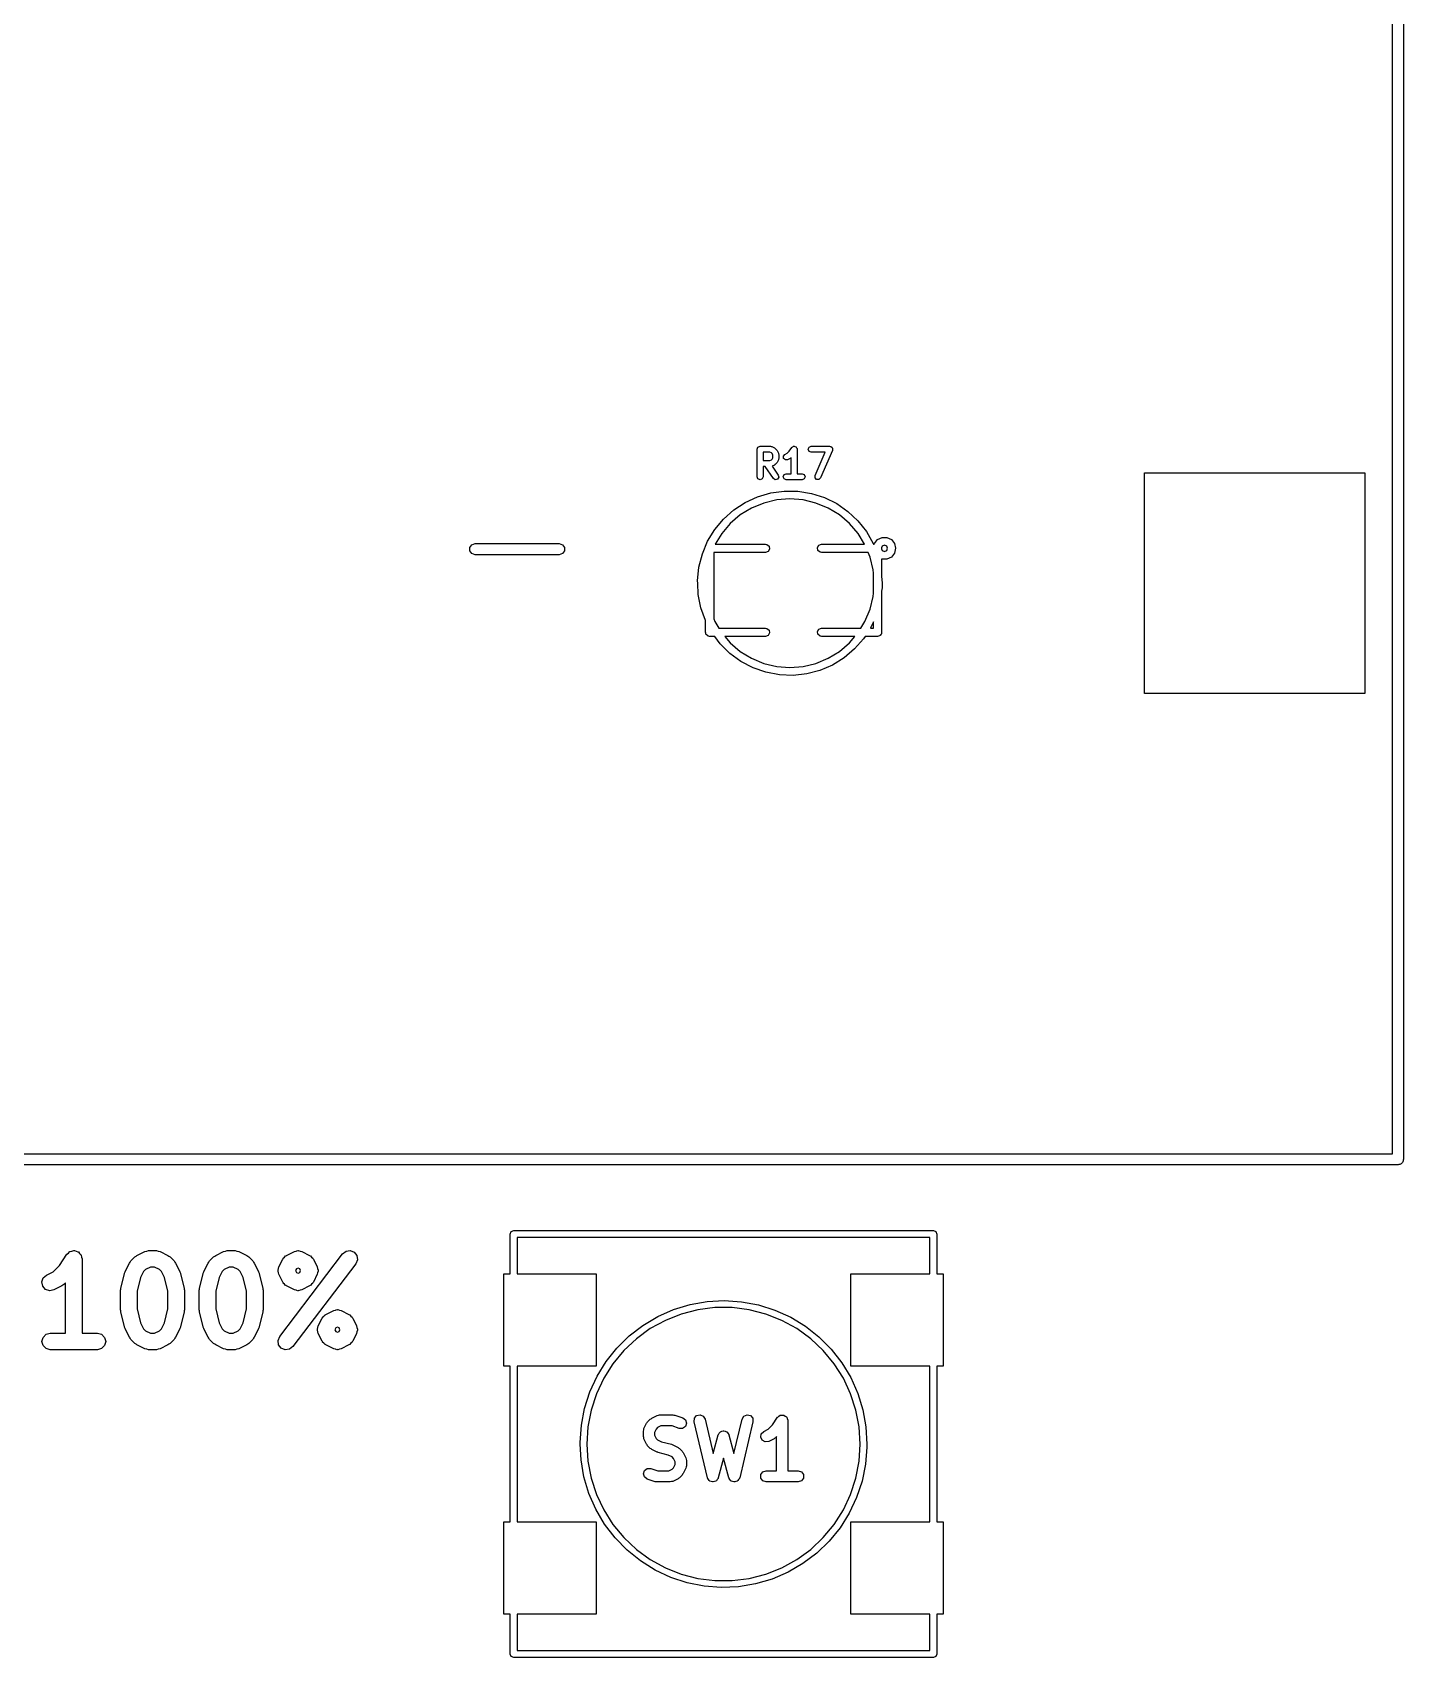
# Model space of a CAD drawing. Extents: x 0.06 to 3.13, y 0.01 to 2.39.
# Drawn here: x 2.151 to 3.131, y 0.068 to 1.229 of the extents above; entities that cross this region are included whole.
import ezdxf

# ---------------------------------------------------------------- set-up
doc = ezdxf.new("R2010")
doc.units = 0
doc.header["$MEASUREMENT"] = 0
doc.layers.add('BLACK', color=7, linetype='CONTINUOUS')

msp = doc.modelspace()

# ---------------------------------------------------------------- linework, layer by layer
at = {"layer": 'BLACK', "linetype": 'CONTINUOUS'}
for p, q in [((3.12309, 0.427402), (3.12309, 2.0026)), ((3.13096, 2.00654), (3.13096, 0.423465)), ((2.66893, 0.930788), (2.66956, 0.932308)), ((2.66893, 0.911088), (2.66893, 0.930788)), ((2.66956, 0.932308), (2.67108, 0.932938)), ((2.67108, 0.932938), (2.67858, 0.932938)), ((2.67858, 0.932938), (2.67905, 0.932747)), ((2.67905, 0.932747), (2.67954, 0.932711)), ((2.67954, 0.932711), (2.68142, 0.931773)), ((2.68142, 0.931773), (2.68165, 0.931506)), ((2.68165, 0.931506), (2.68198, 0.93137)), ((2.68198, 0.93137), (2.68292, 0.930432)), ((2.68292, 0.930432), (2.68305, 0.930105)), ((2.68305, 0.930105), (2.68332, 0.929873)), ((2.68332, 0.929873), (2.68426, 0.927997)), ((2.69044, 0.927865), (2.69192, 0.929344)), ((2.69192, 0.929344), (2.69368, 0.931981)), ((2.69368, 0.931981), (2.69386, 0.932104)), ((2.69386, 0.932104), (2.69395, 0.932308)), ((2.69395, 0.932308), (2.69453, 0.932548)), ((2.69453, 0.932548), (2.69505, 0.932896)), ((2.69505, 0.932896), (2.69526, 0.932853)), ((2.69526, 0.932853), (2.69547, 0.932938)), ((2.69547, 0.932938), (2.69605, 0.932699)), ((2.69605, 0.932699), (2.69666, 0.932577)), ((2.69666, 0.932577), (2.69678, 0.932393)), ((2.69678, 0.932393), (2.69699, 0.932308)), ((2.69699, 0.932308), (2.69723, 0.93173)), ((2.69723, 0.93173), (2.69758, 0.93121)), ((2.69758, 0.93121), (2.69753, 0.930993)), ((2.69753, 0.930993), (2.69762, 0.930788)), ((2.69762, 0.930788), (2.69762, 0.913238)), ((2.70551, 0.930788), (2.70614, 0.932308)), ((2.70614, 0.929268), (2.70551, 0.930788)), ((2.70614, 0.932308), (2.70766, 0.932938)), ((2.70766, 0.928638), (2.70614, 0.929268)), ((2.70766, 0.932938), (2.7208, 0.932938)), ((2.72277, 0.929941), (2.71433, 0.910241)), ((2.7208, 0.932938), (2.7212, 0.93277)), ((2.7212, 0.93277), (2.72164, 0.932764)), ((2.72164, 0.932764), (2.72193, 0.932467)), ((2.72193, 0.932467), (2.72232, 0.932308)), ((2.72232, 0.932308), (2.72249, 0.931902)), ((2.72249, 0.931902), (2.72279, 0.931587)), ((2.72278, 0.930381), (2.72277, 0.929941)), ((2.72295, 0.930788), (2.72278, 0.930381)), ((2.72279, 0.931587), (2.72279, 0.931172)), ((2.72279, 0.931172), (2.72295, 0.930788)), ((2.67323, 0.928638), (2.67323, 0.922619)), ((2.67808, 0.928638), (2.67323, 0.928638)), ((2.67323, 0.922619), (2.67808, 0.922619)), ((2.67465, 0.918319), (2.67323, 0.918319)), ((2.67323, 0.918319), (2.67323, 0.911088)), ((2.68057, 0.909855), (2.67465, 0.918319)), ((2.67919, 0.928083), (2.67808, 0.928638)), ((2.67808, 0.922619), (2.67919, 0.923174)), ((2.67963, 0.927638), (2.67919, 0.928083)), ((2.67919, 0.923174), (2.67963, 0.923619)), ((2.68019, 0.926528), (2.67963, 0.927638)), ((2.67963, 0.923619), (2.68019, 0.924729)), ((2.68142, 0.919484), (2.67969, 0.918618)), ((2.67969, 0.918618), (2.6841, 0.912321)), ((2.68019, 0.924729), (2.68019, 0.926528)), ((2.68165, 0.919751), (2.68142, 0.919484)), ((2.68198, 0.919887), (2.68165, 0.919751)), ((2.68292, 0.920825), (2.68198, 0.919887)), ((2.68305, 0.921152), (2.68292, 0.920825)), ((2.68332, 0.921384), (2.68305, 0.921152)), ((2.68426, 0.92326), (2.68332, 0.921384)), ((2.68426, 0.927997), (2.68429, 0.927498)), ((2.68429, 0.923759), (2.68426, 0.92326)), ((2.68429, 0.927498), (2.68449, 0.927036)), ((2.68449, 0.924221), (2.68429, 0.923759)), ((2.68449, 0.927036), (2.68449, 0.924221)), ((2.6878, 0.925839), (2.68888, 0.927082)), ((2.68792, 0.924198), (2.6878, 0.925839)), ((2.68916, 0.92312), (2.68792, 0.924198)), ((2.68888, 0.927082), (2.69044, 0.927865)), ((2.6908, 0.923236), (2.68916, 0.92312)), ((2.69268, 0.924175), (2.6908, 0.923236)), ((2.69291, 0.924442), (2.69268, 0.924175)), ((2.69324, 0.924577), (2.69291, 0.924442)), ((2.69332, 0.924659), (2.69324, 0.924577)), ((2.69332, 0.913238), (2.69332, 0.924659)), ((2.71754, 0.928638), (2.70766, 0.928638)), ((2.71038, 0.911935), (2.71754, 0.928638)), ((2.66956, 0.909568), (2.66893, 0.911088)), ((2.67108, 0.908938), (2.66956, 0.909568)), ((2.6726, 0.909568), (2.67108, 0.908938)), ((2.67323, 0.911088), (2.6726, 0.909568)), ((2.68196, 0.908971), (2.68057, 0.909855)), ((2.68357, 0.909327), (2.68196, 0.908971)), ((2.68445, 0.910714), (2.68357, 0.909327)), ((2.6841, 0.912321), (2.68445, 0.910714)), ((2.68769, 0.911088), (2.68832, 0.912608)), ((2.68832, 0.909568), (2.68769, 0.911088)), ((2.68832, 0.912608), (2.68984, 0.913238)), ((2.68984, 0.908938), (2.68832, 0.909568)), ((2.68984, 0.913238), (2.69332, 0.913238)), ((2.7011, 0.908938), (2.68984, 0.908938)), ((2.69762, 0.913238), (2.7011, 0.913238)), ((2.7011, 0.913238), (2.70262, 0.912608)), ((2.70262, 0.909568), (2.7011, 0.908938)), ((2.70262, 0.912608), (2.70325, 0.911088)), ((2.70325, 0.911088), (2.70262, 0.909568)), ((2.71036, 0.91029), (2.71038, 0.911935)), ((2.71151, 0.909112), (2.71036, 0.91029)), ((2.71315, 0.909092), (2.71151, 0.909112)), ((2.71433, 0.910241), (2.71315, 0.909092)), ((2.94593, 0.756339), (2.94593, 0.913819)), ((2.94593, 0.913819), (3.10341, 0.913819)), ((3.10341, 0.913819), (3.10341, 0.756339)), ((2.66041, 0.892755), (2.66929, 0.896847)), ((2.66929, 0.896847), (2.67867, 0.899583)), ((2.68296, 0.894562), (2.67377, 0.892356)), ((2.67867, 0.899583), (2.68836, 0.900901)), ((2.69238, 0.895304), (2.68296, 0.894562)), ((2.68836, 0.900901), (2.69813, 0.900773)), ((2.7018, 0.894562), (2.69238, 0.895304)), ((2.69813, 0.900773), (2.70778, 0.899202)), ((2.71099, 0.892356), (2.7018, 0.894562)), ((2.70778, 0.899202), (2.71709, 0.896222)), ((2.71709, 0.896222), (2.72585, 0.891899)), ((2.64495, 0.880888), (2.65224, 0.887396)), ((2.65698, 0.883802), (2.6498, 0.877664)), ((2.65224, 0.887396), (2.66041, 0.892755)), ((2.66504, 0.88874), (2.65698, 0.883802)), ((2.67377, 0.892356), (2.66504, 0.88874)), ((2.71972, 0.88874), (2.71099, 0.892356)), ((2.72778, 0.883802), (2.71972, 0.88874)), ((2.72585, 0.891899), (2.73388, 0.886328)), ((2.73497, 0.877664), (2.72778, 0.883802)), ((2.73388, 0.886328), (2.741, 0.87963)), ((2.63362, 0.865017), (2.6387, 0.873373)), ((2.6387, 0.873373), (2.64495, 0.880888)), ((2.6498, 0.877664), (2.64366, 0.870478)), ((2.7411, 0.870478), (2.73497, 0.877664)), ((2.741, 0.87963), (2.74705, 0.871955)), ((2.74705, 0.871955), (2.7519, 0.863469)), ((2.46376, 0.860592), (2.46519, 0.862561)), ((2.46376, 0.858159), (2.46376, 0.860592)), ((2.46519, 0.862561), (2.4675, 0.863313)), ((2.4675, 0.863313), (2.5275, 0.863313)), ((2.5275, 0.863313), (2.52981, 0.862561)), ((2.52981, 0.862561), (2.53124, 0.860592)), ((2.53124, 0.860592), (2.53124, 0.858159)), ((2.62984, 0.856003), (2.63362, 0.865017)), ((2.64366, 0.870478), (2.63905, 0.862953)), ((2.63905, 0.862953), (2.675, 0.862953)), ((2.675, 0.862953), (2.67601, 0.862775)), ((2.67601, 0.862775), (2.67756, 0.861476)), ((2.67791, 0.859487), (2.6769, 0.857738)), ((2.67756, 0.861476), (2.67791, 0.859487)), ((2.71209, 0.860513), (2.7131, 0.862262)), ((2.71244, 0.858524), (2.71209, 0.860513)), ((2.7131, 0.862262), (2.715, 0.862953)), ((2.715, 0.862953), (2.74572, 0.862953)), ((2.74572, 0.862953), (2.7411, 0.870478)), ((2.7519, 0.863469), (2.7521, 0.862953)), ((2.7521, 0.862953), (2.75272, 0.862953)), ((2.75272, 0.862953), (2.75284, 0.863461)), ((2.75284, 0.863461), (2.75505, 0.866224)), ((2.75505, 0.866224), (2.75824, 0.867755)), ((2.75843, 0.861567), (2.75787, 0.860217)), ((2.75787, 0.860217), (2.75795, 0.86)), ((2.75795, 0.86), (2.75795, 0.859593)), ((2.75795, 0.859593), (2.75843, 0.858433)), ((2.75824, 0.867755), (2.76178, 0.867752)), ((2.76, 0.862216), (2.75843, 0.861567)), ((2.76157, 0.861567), (2.76, 0.862216)), ((2.76222, 0.86), (2.76157, 0.861567)), ((2.76157, 0.858433), (2.76222, 0.86)), ((2.76178, 0.867752), (2.76496, 0.866215)), ((2.76496, 0.866215), (2.76717, 0.863449)), ((2.76795, 0.859972), (2.76715, 0.856526)), ((2.76717, 0.863449), (2.76795, 0.86)), ((2.76795, 0.86), (2.76795, 0.859972)), ((2.46519, 0.856191), (2.46376, 0.858159)), ((2.4675, 0.855439), (2.46519, 0.856191)), ((2.5275, 0.855439), (2.4675, 0.855439)), ((2.52981, 0.856191), (2.5275, 0.855439)), ((2.53124, 0.858159), (2.52981, 0.856191)), ((2.62744, 0.84653), (2.62984, 0.856003)), ((2.675, 0.857047), (2.63795, 0.857047)), ((2.63795, 0.857047), (2.63795, 0.809592)), ((2.6769, 0.857738), (2.675, 0.857047)), ((2.71399, 0.857225), (2.71244, 0.858524)), ((2.715, 0.857047), (2.71399, 0.857225)), ((2.74827, 0.857047), (2.715, 0.857047)), ((2.74966, 0.853689), (2.74827, 0.857047)), ((2.75187, 0.8445), (2.74966, 0.853689)), ((2.75821, 0.852251), (2.75795, 0.852376)), ((2.75795, 0.852376), (2.75795, 0.840112)), ((2.76175, 0.852242), (2.75821, 0.852251)), ((2.75843, 0.858433), (2.76, 0.857784)), ((2.76, 0.857784), (2.76157, 0.858433)), ((2.76494, 0.853767), (2.76175, 0.852242)), ((2.76715, 0.856526), (2.76494, 0.853767)), ((2.62646, 0.836805), (2.62744, 0.84653)), ((2.62654, 0.835079), (2.62646, 0.836805)), ((2.75205, 0.84219), (2.75187, 0.8445)), ((2.75205, 0.827967), (2.75205, 0.84219)), ((2.75795, 0.840112), (2.75833, 0.835079)), ((2.62693, 0.827042), (2.62654, 0.835079)), ((2.62884, 0.817456), (2.62693, 0.827042)), ((2.74966, 0.816468), (2.75187, 0.825657)), ((2.75187, 0.825657), (2.75205, 0.827967)), ((2.75824, 0.831627), (2.75795, 0.829398)), ((2.75795, 0.829398), (2.75795, 0.8)), ((2.75833, 0.835079), (2.75824, 0.831627)), ((2.63205, 0.80851), (2.62884, 0.817456)), ((2.74604, 0.807737), (2.74966, 0.816468)), ((2.63205, 0.8), (2.63205, 0.80851)), ((2.63795, 0.809592), (2.63872, 0.807737)), ((2.63872, 0.807737), (2.64165, 0.802953)), ((2.64165, 0.802953), (2.675, 0.802953)), ((2.675, 0.802953), (2.67601, 0.802775)), ((2.67601, 0.802775), (2.67756, 0.801476)), ((2.67756, 0.801476), (2.67791, 0.799487)), ((2.71209, 0.800513), (2.7131, 0.802262)), ((2.7131, 0.802262), (2.715, 0.802953)), ((2.715, 0.802953), (2.74311, 0.802953)), ((2.74311, 0.802953), (2.74604, 0.807737)), ((2.75034, 0.803613), (2.74991, 0.802953)), ((2.74991, 0.802953), (2.75205, 0.802953)), ((2.75205, 0.807413), (2.75034, 0.803613)), ((2.75205, 0.802953), (2.75205, 0.807413)), ((2.63231, 0.799279), (2.63205, 0.8)), ((2.63244, 0.798524), (2.63231, 0.799279)), ((2.63265, 0.798352), (2.63244, 0.798524)), ((2.63274, 0.798102), (2.63265, 0.798352)), ((2.6334, 0.797718), (2.63274, 0.798102)), ((2.63399, 0.797225), (2.6334, 0.797718)), ((2.63437, 0.797158), (2.63399, 0.797225)), ((2.63449, 0.797092), (2.63437, 0.797158)), ((2.63462, 0.797115), (2.63449, 0.797092)), ((2.635, 0.797047), (2.63462, 0.797115)), ((2.63871, 0.797047), (2.635, 0.797047)), ((2.64261, 0.791815), (2.63871, 0.797047)), ((2.64955, 0.784934), (2.64261, 0.791815)), ((2.675, 0.797047), (2.64591, 0.797047)), ((2.64591, 0.797047), (2.6498, 0.792493)), ((2.6498, 0.792493), (2.65698, 0.786356)), ((2.6769, 0.797738), (2.675, 0.797047)), ((2.67791, 0.799487), (2.6769, 0.797738)), ((2.71244, 0.798524), (2.71209, 0.800513)), ((2.71399, 0.797225), (2.71244, 0.798524)), ((2.715, 0.797047), (2.71399, 0.797225)), ((2.73886, 0.797047), (2.715, 0.797047)), ((2.72778, 0.786356), (2.73497, 0.792493)), ((2.73497, 0.792493), (2.73886, 0.797047)), ((2.74505, 0.795392), (2.7386, 0.788044)), ((2.74611, 0.797047), (2.74505, 0.795392)), ((2.755, 0.797047), (2.74611, 0.797047)), ((2.75572, 0.79731), (2.755, 0.797047)), ((2.75648, 0.797443), (2.75572, 0.79731)), ((2.75665, 0.797647), (2.75648, 0.797443)), ((2.7569, 0.797738), (2.75665, 0.797647)), ((2.75728, 0.798402), (2.7569, 0.797738)), ((2.75777, 0.79899), (2.75728, 0.798402)), ((2.75784, 0.799374), (2.75777, 0.79899)), ((2.75791, 0.799487), (2.75784, 0.799374)), ((2.75795, 0.8), (2.75789, 0.799616)), ((2.75789, 0.799616), (2.75791, 0.799487)), ((2.65744, 0.779154), (2.64955, 0.784934)), ((2.65698, 0.786356), (2.66504, 0.781418)), ((2.66609, 0.774603), (2.65744, 0.779154)), ((2.66504, 0.781418), (2.67377, 0.777801)), ((2.71099, 0.777801), (2.71972, 0.781418)), ((2.71972, 0.781418), (2.72778, 0.786356)), ((2.73114, 0.781728), (2.72283, 0.776585)), ((2.7386, 0.788044), (2.73114, 0.781728)), ((2.67531, 0.771381), (2.66609, 0.774603)), ((2.67377, 0.777801), (2.68296, 0.775595)), ((2.68492, 0.769558), (2.67531, 0.771381)), ((2.68296, 0.775595), (2.69238, 0.774854)), ((2.69468, 0.769174), (2.68492, 0.769558)), ((2.69238, 0.774854), (2.7018, 0.775595)), ((2.7044, 0.770238), (2.69468, 0.769174)), ((2.7018, 0.775595), (2.71099, 0.777801)), ((2.71385, 0.772727), (2.7044, 0.770238)), ((2.72283, 0.776585), (2.71385, 0.772727)), ((3.10341, 0.756339), (2.94593, 0.756339)), ((3.12703, 0.419528), (0.067972, 0.419528)), ((0.071909, 0.427402), (3.12309, 0.427402)), ((3.12762, 0.41972), (3.12703, 0.419528)), ((3.12824, 0.41972), (3.12762, 0.41972)), ((3.12875, 0.420087), (3.12824, 0.41972)), ((3.12934, 0.420279), (3.12875, 0.420087)), ((3.12971, 0.420784), (3.12934, 0.420279)), ((3.13021, 0.42115), (3.12971, 0.420784)), ((3.13041, 0.421743), (3.13021, 0.42115)), ((3.13077, 0.422248), (3.13041, 0.421743)), ((3.13096, 0.423465), (3.13077, 0.422872)), ((3.13077, 0.422872), (3.13077, 0.422248)), ((2.4925, 0.37), (2.49323, 0.371768)), ((2.49323, 0.371768), (2.495, 0.3725)), ((2.495, 0.3725), (2.795, 0.3725)), ((2.795, 0.3725), (2.79677, 0.371768)), ((2.79677, 0.371768), (2.7975, 0.37)), ((2.4925, 0.341583), (2.4925, 0.37)), ((2.4975, 0.3675), (2.4975, 0.341583)), ((2.7925, 0.3675), (2.4975, 0.3675)), ((2.7925, 0.341583), (2.7925, 0.3675)), ((2.7975, 0.37), (2.7975, 0.341583)), ((2.17039, 0.347666), (2.17569, 0.355615)), ((2.17569, 0.355615), (2.1767, 0.356503)), ((2.1767, 0.356503), (2.17765, 0.357454)), ((2.17765, 0.357454), (2.17784, 0.357505)), ((2.17784, 0.357505), (2.17799, 0.357633)), ((2.17799, 0.357633), (2.17931, 0.357897)), ((2.17931, 0.357897), (2.18061, 0.358245)), ((2.18061, 0.358245), (2.1808, 0.358195)), ((2.1808, 0.358195), (2.18099, 0.358233)), ((2.18099, 0.358233), (2.18226, 0.357802)), ((2.18226, 0.357802), (2.18356, 0.357454)), ((2.18356, 0.357454), (2.1837, 0.357316)), ((2.1837, 0.357316), (2.18388, 0.357253)), ((2.18388, 0.357253), (2.18477, 0.356243)), ((2.18477, 0.356243), (2.18572, 0.355292)), ((2.18572, 0.355292), (2.18577, 0.355104)), ((2.18577, 0.355104), (2.1859, 0.354957)), ((2.1859, 0.354957), (2.18616, 0.353638)), ((2.18616, 0.353638), (2.18651, 0.35234)), ((2.18651, 0.35234), (2.18651, 0.29919)), ((2.21751, 0.343732), (2.22032, 0.349356)), ((2.22032, 0.349356), (2.22095, 0.350068)), ((2.22095, 0.350068), (2.22143, 0.350891)), ((2.22143, 0.350891), (2.22424, 0.353703)), ((2.22424, 0.353703), (2.22506, 0.354179)), ((2.22506, 0.354179), (2.22577, 0.35481)), ((2.22577, 0.35481), (2.2314, 0.357622)), ((2.2314, 0.357622), (2.23273, 0.357894)), ((2.23273, 0.357894), (2.23404, 0.358245)), ((2.23404, 0.358245), (2.23966, 0.358245)), ((2.23966, 0.358245), (2.24097, 0.357894)), ((2.24097, 0.357894), (2.2423, 0.357622)), ((2.2423, 0.357622), (2.24793, 0.35481)), ((2.24793, 0.35481), (2.24864, 0.354179)), ((2.24864, 0.354179), (2.24946, 0.353703)), ((2.24946, 0.353703), (2.25227, 0.350891)), ((2.25227, 0.350891), (2.25275, 0.350068)), ((2.25275, 0.350068), (2.25338, 0.349356)), ((2.25338, 0.349356), (2.25619, 0.343732)), ((2.27375, 0.343732), (2.27656, 0.349356)), ((2.27656, 0.349356), (2.27719, 0.350068)), ((2.27719, 0.350068), (2.27767, 0.350891)), ((2.27767, 0.350891), (2.28048, 0.353703)), ((2.28048, 0.353703), (2.2813, 0.354179)), ((2.2813, 0.354179), (2.28202, 0.35481)), ((2.28202, 0.35481), (2.28764, 0.357622)), ((2.28764, 0.357622), (2.28897, 0.357894)), ((2.28897, 0.357894), (2.29028, 0.358245)), ((2.29028, 0.358245), (2.29591, 0.358245)), ((2.29591, 0.358245), (2.29722, 0.357894)), ((2.29722, 0.357894), (2.29855, 0.357622)), ((2.29855, 0.357622), (2.30417, 0.35481)), ((2.30417, 0.35481), (2.30488, 0.354179)), ((2.30488, 0.354179), (2.30571, 0.353703)), ((2.30571, 0.353703), (2.30852, 0.350891)), ((2.30852, 0.350891), (2.30899, 0.350068)), ((2.30899, 0.350068), (2.30962, 0.349356)), ((2.30962, 0.349356), (2.31244, 0.343732)), ((2.32718, 0.346544), (2.32999, 0.352169)), ((2.32777, 0.296864), (2.37276, 0.355919)), ((2.32999, 0.352169), (2.33023, 0.352439)), ((2.33023, 0.352439), (2.33035, 0.352781)), ((2.33035, 0.352781), (2.33123, 0.353568)), ((2.33123, 0.353568), (2.33202, 0.354456)), ((2.33202, 0.354456), (2.33236, 0.35457)), ((2.33236, 0.35457), (2.33263, 0.35481)), ((2.33263, 0.35481), (2.33826, 0.357622)), ((2.38216, 0.348761), (2.33716, 0.289706)), ((2.33826, 0.357622), (2.33942, 0.357859)), ((2.33942, 0.357859), (2.34055, 0.358235)), ((2.34055, 0.358235), (2.3409, 0.358162)), ((2.3409, 0.358162), (2.34125, 0.358235)), ((2.34125, 0.358235), (2.34238, 0.357859)), ((2.34238, 0.357859), (2.34354, 0.357622)), ((2.34354, 0.357622), (2.34917, 0.35481)), ((2.34917, 0.35481), (2.34944, 0.35457)), ((2.34944, 0.35457), (2.34978, 0.354456)), ((2.34978, 0.354456), (2.35056, 0.353569)), ((2.35056, 0.353569), (2.35145, 0.352781)), ((2.35145, 0.352781), (2.35157, 0.352439)), ((2.35157, 0.352439), (2.35181, 0.352169)), ((2.35181, 0.352169), (2.35462, 0.346544)), ((2.37276, 0.355919), (2.37518, 0.357788)), ((2.37518, 0.357788), (2.37821, 0.358197)), ((2.37821, 0.358197), (2.38104, 0.357037)), ((2.38104, 0.357037), (2.38291, 0.354618)), ((2.38332, 0.351589), (2.38216, 0.348761)), ((2.38291, 0.354618), (2.38332, 0.351589)), ((2.15784, 0.335821), (2.15881, 0.338721)), ((2.15881, 0.338721), (2.16109, 0.340749)), ((2.16109, 0.340749), (2.16586, 0.343132)), ((2.16586, 0.343132), (2.17039, 0.347666)), ((2.21425, 0.331275), (2.21706, 0.342523)), ((2.21706, 0.342523), (2.21738, 0.343093)), ((2.21738, 0.343093), (2.21751, 0.343732)), ((2.22836, 0.33903), (2.22588, 0.329116)), ((2.23046, 0.343217), (2.22836, 0.33903)), ((2.23191, 0.344674), (2.23046, 0.343217)), ((2.23543, 0.346434), (2.23191, 0.344674)), ((2.23827, 0.346434), (2.23543, 0.346434)), ((2.24179, 0.344674), (2.23827, 0.346434)), ((2.24325, 0.343217), (2.24179, 0.344674)), ((2.24534, 0.33903), (2.24325, 0.343217)), ((2.24782, 0.329116), (2.24534, 0.33903)), ((2.25619, 0.343732), (2.25632, 0.343093)), ((2.25632, 0.343093), (2.25664, 0.342523)), ((2.25664, 0.342523), (2.25945, 0.331275)), ((2.27049, 0.331275), (2.2733, 0.342523)), ((2.2733, 0.342523), (2.27362, 0.343093)), ((2.27362, 0.343093), (2.27375, 0.343732)), ((2.2846, 0.33903), (2.28213, 0.329116)), ((2.2867, 0.343217), (2.2846, 0.33903)), ((2.28816, 0.344674), (2.2867, 0.343217)), ((2.29168, 0.346434), (2.28816, 0.344674)), ((2.29451, 0.346434), (2.29168, 0.346434)), ((2.29803, 0.344674), (2.29451, 0.346434)), ((2.29949, 0.343217), (2.29803, 0.344674)), ((2.30158, 0.33903), (2.29949, 0.343217)), ((2.30406, 0.329116), (2.30158, 0.33903)), ((2.31244, 0.343732), (2.31257, 0.343093)), ((2.31257, 0.343093), (2.31288, 0.342523)), ((2.31288, 0.342523), (2.3157, 0.331275)), ((2.32657, 0.344257), (2.32694, 0.345382)), ((2.32664, 0.343903), (2.32657, 0.344257)), ((2.32657, 0.343549), (2.32664, 0.343903)), ((2.32694, 0.342424), (2.32657, 0.343549)), ((2.32694, 0.345382), (2.32718, 0.346544)), ((2.32718, 0.341262), (2.32694, 0.342424)), ((2.32999, 0.335638), (2.32718, 0.341262)), ((2.33968, 0.345126), (2.33907, 0.343903)), ((2.33907, 0.343903), (2.33968, 0.342681)), ((2.3409, 0.345737), (2.33968, 0.345126)), ((2.33968, 0.342681), (2.3409, 0.342069)), ((2.34212, 0.345126), (2.3409, 0.345737)), ((2.3409, 0.342069), (2.34212, 0.342681)), ((2.34273, 0.343903), (2.34212, 0.345126)), ((2.34212, 0.342681), (2.34273, 0.343903)), ((2.35462, 0.341262), (2.35181, 0.335638)), ((2.35462, 0.346544), (2.35486, 0.345382)), ((2.35486, 0.342424), (2.35462, 0.341262)), ((2.35486, 0.345382), (2.35523, 0.344257)), ((2.35523, 0.343549), (2.35486, 0.342424)), ((2.35523, 0.344257), (2.35516, 0.343903)), ((2.35516, 0.343903), (2.35523, 0.343549)), ((2.48798, 0.275583), (2.48798, 0.341583)), ((2.48798, 0.341583), (2.4925, 0.341583)), ((2.4975, 0.341583), (2.55398, 0.341583)), ((2.55398, 0.341583), (2.55398, 0.275583)), ((2.73602, 0.275583), (2.73602, 0.341583)), ((2.73602, 0.341583), (2.7925, 0.341583)), ((2.7975, 0.341583), (2.80202, 0.341583)), ((2.80202, 0.341583), (2.80202, 0.275583)), ((2.15845, 0.332826), (2.15784, 0.335821)), ((2.16048, 0.330539), (2.15845, 0.332826)), ((2.16338, 0.329572), (2.16048, 0.330539)), ((2.16638, 0.330185), (2.16338, 0.329572)), ((2.172, 0.332997), (2.16638, 0.330185)), ((2.17271, 0.333628), (2.172, 0.332997)), ((2.17353, 0.334103), (2.17271, 0.333628)), ((2.1747, 0.33527), (2.17353, 0.334103)), ((2.1747, 0.29919), (2.1747, 0.33527)), ((2.21407, 0.329843), (2.21426, 0.330546)), ((2.21407, 0.315782), (2.21407, 0.329843)), ((2.21426, 0.330546), (2.21425, 0.331275)), ((2.22588, 0.329116), (2.22588, 0.316509)), ((2.24782, 0.316509), (2.24782, 0.329116)), ((2.25945, 0.331275), (2.25944, 0.330546)), ((2.25944, 0.330546), (2.25963, 0.329843)), ((2.25963, 0.329843), (2.25963, 0.315782)), ((2.27031, 0.329843), (2.2705, 0.330546)), ((2.27031, 0.315782), (2.27031, 0.329843)), ((2.2705, 0.330546), (2.27049, 0.331275)), ((2.28213, 0.329116), (2.28213, 0.316509)), ((2.30406, 0.316509), (2.30406, 0.329116)), ((2.3157, 0.331275), (2.31568, 0.330546)), ((2.31568, 0.330546), (2.31587, 0.329843)), ((2.31587, 0.329843), (2.31587, 0.315782)), ((2.33023, 0.335368), (2.32999, 0.335638)), ((2.33035, 0.335025), (2.33023, 0.335368)), ((2.33123, 0.334238), (2.33035, 0.335025)), ((2.33202, 0.333351), (2.33123, 0.334238)), ((2.33236, 0.333236), (2.33202, 0.333351)), ((2.33263, 0.332997), (2.33236, 0.333236)), ((2.33826, 0.330185), (2.33263, 0.332997)), ((2.33942, 0.329947), (2.33826, 0.330185)), ((2.34055, 0.329572), (2.33942, 0.329947)), ((2.3409, 0.329644), (2.34055, 0.329572)), ((2.34125, 0.329572), (2.3409, 0.329644)), ((2.34238, 0.329947), (2.34125, 0.329572)), ((2.34354, 0.330185), (2.34238, 0.329947)), ((2.34917, 0.332997), (2.34354, 0.330185)), ((2.34944, 0.333236), (2.34917, 0.332997)), ((2.34978, 0.333351), (2.34944, 0.333236)), ((2.35057, 0.334238), (2.34978, 0.333351)), ((2.35145, 0.335025), (2.35057, 0.334238)), ((2.35157, 0.335368), (2.35145, 0.335025)), ((2.35181, 0.335638), (2.35157, 0.335368)), ((2.21426, 0.315078), (2.21407, 0.315782)), ((2.21425, 0.314349), (2.21426, 0.315078)), ((2.21706, 0.303101), (2.21425, 0.314349)), ((2.22588, 0.316509), (2.22836, 0.306594)), ((2.24534, 0.306594), (2.24782, 0.316509)), ((2.25945, 0.314349), (2.25664, 0.303101)), ((2.25963, 0.315782), (2.25944, 0.315078)), ((2.25944, 0.315078), (2.25945, 0.314349)), ((2.2705, 0.315078), (2.27031, 0.315782)), ((2.27049, 0.314349), (2.2705, 0.315078)), ((2.2733, 0.303101), (2.27049, 0.314349)), ((2.28213, 0.316509), (2.2846, 0.306594)), ((2.30158, 0.306594), (2.30406, 0.316509)), ((2.3157, 0.314349), (2.31288, 0.303101)), ((2.31587, 0.315782), (2.31568, 0.315078)), ((2.31568, 0.315078), (2.3157, 0.314349)), ((2.36076, 0.312627), (2.36638, 0.31544)), ((2.36638, 0.31544), (2.36754, 0.315677)), ((2.36754, 0.315677), (2.36867, 0.316052)), ((2.36867, 0.316052), (2.36902, 0.31598)), ((2.36902, 0.31598), (2.36938, 0.316052)), ((2.36938, 0.316052), (2.3705, 0.315677)), ((2.3705, 0.315677), (2.37166, 0.31544)), ((2.37166, 0.31544), (2.37729, 0.312627)), ((2.59799, 0.311083), (2.60927, 0.316071)), ((2.60927, 0.316071), (2.62107, 0.319668)), ((2.62669, 0.315962), (2.61481, 0.312911)), ((2.62107, 0.319668), (2.63322, 0.321821)), ((2.63887, 0.3175), (2.62669, 0.315962)), ((2.63322, 0.321821), (2.64554, 0.322499)), ((2.65113, 0.3175), (2.63887, 0.3175)), ((2.64554, 0.322499), (2.65785, 0.321692)), ((2.66331, 0.315962), (2.65113, 0.3175)), ((2.65785, 0.321692), (2.66997, 0.319412)), ((2.67519, 0.312911), (2.66331, 0.315962)), ((2.66997, 0.319412), (2.68173, 0.315692)), ((2.68173, 0.315692), (2.69296, 0.310586)), ((2.21738, 0.302531), (2.21706, 0.303101)), ((2.21751, 0.301892), (2.21738, 0.302531)), ((2.22032, 0.296268), (2.21751, 0.301892)), ((2.22836, 0.306594), (2.23046, 0.302407)), ((2.23046, 0.302407), (2.23191, 0.30095)), ((2.24179, 0.30095), (2.24325, 0.302407)), ((2.24325, 0.302407), (2.24534, 0.306594)), ((2.25619, 0.301892), (2.25338, 0.296268)), ((2.25632, 0.302531), (2.25619, 0.301892)), ((2.25664, 0.303101), (2.25632, 0.302531)), ((2.27362, 0.302531), (2.2733, 0.303101)), ((2.27375, 0.301892), (2.27362, 0.302531)), ((2.27656, 0.296268), (2.27375, 0.301892)), ((2.2846, 0.306594), (2.2867, 0.302407)), ((2.2867, 0.302407), (2.28816, 0.30095)), ((2.29803, 0.30095), (2.29949, 0.302407)), ((2.29949, 0.302407), (2.30158, 0.306594)), ((2.31244, 0.301892), (2.30962, 0.296268)), ((2.31257, 0.302531), (2.31244, 0.301892)), ((2.31288, 0.303101), (2.31257, 0.302531)), ((2.35469, 0.302075), (2.35507, 0.3032)), ((2.35476, 0.301721), (2.35469, 0.302075)), ((2.35507, 0.3032), (2.3553, 0.304362)), ((2.3553, 0.304362), (2.35811, 0.309986)), ((2.35811, 0.309986), (2.35835, 0.310257)), ((2.35835, 0.310257), (2.35847, 0.310599)), ((2.35847, 0.310599), (2.35936, 0.311386)), ((2.35936, 0.311386), (2.36014, 0.312274)), ((2.36014, 0.312274), (2.36049, 0.312388)), ((2.36049, 0.312388), (2.36076, 0.312627)), ((2.3678, 0.302944), (2.36719, 0.301721)), ((2.36902, 0.303555), (2.3678, 0.302944)), ((2.37024, 0.302944), (2.36902, 0.303555)), ((2.37086, 0.301721), (2.37024, 0.302944)), ((2.37729, 0.312627), (2.37756, 0.312388)), ((2.37756, 0.312388), (2.3779, 0.312274)), ((2.3779, 0.312274), (2.37869, 0.311386)), ((2.37869, 0.311386), (2.37957, 0.310599)), ((2.37957, 0.310599), (2.37969, 0.310257)), ((2.37969, 0.310257), (2.37993, 0.309986)), ((2.37993, 0.309986), (2.38274, 0.304362)), ((2.38274, 0.304362), (2.38298, 0.3032)), ((2.38298, 0.3032), (2.38335, 0.302075)), ((2.38335, 0.302075), (2.38328, 0.301721)), ((2.57762, 0.29724), (2.58739, 0.304776)), ((2.59265, 0.302485), (2.58273, 0.295274)), ((2.58739, 0.304776), (2.59799, 0.311083)), ((2.6034, 0.308395), (2.59265, 0.302485)), ((2.61481, 0.312911), (2.6034, 0.308395)), ((2.6866, 0.308395), (2.67519, 0.312911)), ((2.69735, 0.302485), (2.6866, 0.308395)), ((2.69296, 0.310586), (2.7035, 0.304168)), ((2.70727, 0.295274), (2.69735, 0.302485)), ((2.7035, 0.304168), (2.71319, 0.29653)), ((2.15783, 0.293285), (2.15862, 0.296237)), ((2.15862, 0.290332), (2.15783, 0.293285)), ((2.15862, 0.296237), (2.16078, 0.298399)), ((2.16078, 0.28817), (2.15862, 0.290332)), ((2.16078, 0.298399), (2.16373, 0.29919)), ((2.16373, 0.29919), (2.1747, 0.29919)), ((2.18651, 0.29919), (2.19748, 0.29919)), ((2.19748, 0.29919), (2.20043, 0.298399)), ((2.20043, 0.298399), (2.20259, 0.296237)), ((2.20259, 0.290332), (2.20043, 0.28817)), ((2.20259, 0.296237), (2.20339, 0.293285)), ((2.20339, 0.293285), (2.20259, 0.290332)), ((2.22095, 0.295556), (2.22032, 0.296268)), ((2.22143, 0.294733), (2.22095, 0.295556)), ((2.22424, 0.291921), (2.22143, 0.294733)), ((2.22506, 0.291445), (2.22424, 0.291921)), ((2.22577, 0.290815), (2.22506, 0.291445)), ((2.2314, 0.288003), (2.22577, 0.290815)), ((2.23191, 0.30095), (2.23543, 0.29919)), ((2.23543, 0.29919), (2.23827, 0.29919)), ((2.23827, 0.29919), (2.24179, 0.30095)), ((2.24793, 0.290815), (2.2423, 0.288003)), ((2.24864, 0.291445), (2.24793, 0.290815)), ((2.24946, 0.291921), (2.24864, 0.291445)), ((2.25227, 0.294733), (2.24946, 0.291921)), ((2.25275, 0.295556), (2.25227, 0.294733)), ((2.25338, 0.296268), (2.25275, 0.295556)), ((2.27719, 0.295556), (2.27656, 0.296268)), ((2.27767, 0.294733), (2.27719, 0.295556)), ((2.28048, 0.291921), (2.27767, 0.294733)), ((2.2813, 0.291445), (2.28048, 0.291921)), ((2.28202, 0.290815), (2.2813, 0.291445)), ((2.28764, 0.288003), (2.28202, 0.290815)), ((2.28816, 0.30095), (2.29168, 0.29919)), ((2.29168, 0.29919), (2.29451, 0.29919)), ((2.29451, 0.29919), (2.29803, 0.30095)), ((2.30417, 0.290815), (2.29855, 0.288003)), ((2.30488, 0.291445), (2.30417, 0.290815)), ((2.30571, 0.291921), (2.30488, 0.291445)), ((2.30852, 0.294733), (2.30571, 0.291921)), ((2.30899, 0.295556), (2.30852, 0.294733)), ((2.30962, 0.296268), (2.30899, 0.295556)), ((2.32661, 0.294035), (2.32777, 0.296864)), ((2.32702, 0.291006), (2.32661, 0.294035)), ((2.32888, 0.288587), (2.32702, 0.291006)), ((2.35469, 0.301367), (2.35476, 0.301721)), ((2.35507, 0.300242), (2.35469, 0.301367)), ((2.3553, 0.29908), (2.35507, 0.300242)), ((2.35811, 0.293456), (2.3553, 0.29908)), ((2.35835, 0.293185), (2.35811, 0.293456)), ((2.35847, 0.292843), (2.35835, 0.293185)), ((2.35936, 0.292056), (2.35847, 0.292843)), ((2.36014, 0.291169), (2.35936, 0.292056)), ((2.36049, 0.291054), (2.36014, 0.291169)), ((2.36076, 0.290815), (2.36049, 0.291054)), ((2.36638, 0.288003), (2.36076, 0.290815)), ((2.36719, 0.301721), (2.3678, 0.300498)), ((2.3678, 0.300498), (2.36902, 0.299887)), ((2.36902, 0.299887), (2.37024, 0.300498)), ((2.37024, 0.300498), (2.37086, 0.301721)), ((2.37729, 0.290815), (2.37166, 0.288003)), ((2.37756, 0.291054), (2.37729, 0.290815)), ((2.3779, 0.291169), (2.37756, 0.291054)), ((2.37869, 0.292056), (2.3779, 0.291169)), ((2.37957, 0.292843), (2.37869, 0.292056)), ((2.37969, 0.293186), (2.37957, 0.292843)), ((2.37993, 0.293456), (2.37969, 0.293186)), ((2.38274, 0.29908), (2.37993, 0.293456)), ((2.38298, 0.300242), (2.38274, 0.29908)), ((2.38335, 0.301367), (2.38298, 0.300242)), ((2.38328, 0.301721), (2.38335, 0.301367)), ((2.56883, 0.288586), (2.57762, 0.29724)), ((2.58273, 0.295274), (2.57379, 0.286875)), ((2.71621, 0.286875), (2.70727, 0.295274)), ((2.71319, 0.29653), (2.72189, 0.287784)), ((2.16373, 0.287379), (2.16078, 0.28817)), ((2.19748, 0.287379), (2.16373, 0.287379)), ((2.20043, 0.28817), (2.19748, 0.287379)), ((2.23273, 0.28773), (2.2314, 0.288003)), ((2.23404, 0.287379), (2.23273, 0.28773)), ((2.23966, 0.287379), (2.23404, 0.287379)), ((2.24097, 0.28773), (2.23966, 0.287379)), ((2.2423, 0.288003), (2.24097, 0.28773)), ((2.28897, 0.28773), (2.28764, 0.288003)), ((2.29028, 0.287379), (2.28897, 0.28773)), ((2.29591, 0.287379), (2.29028, 0.287379)), ((2.29722, 0.28773), (2.29591, 0.287379)), ((2.29855, 0.288003), (2.29722, 0.28773)), ((2.33171, 0.287427), (2.32888, 0.288587)), ((2.33474, 0.287836), (2.33171, 0.287427)), ((2.33716, 0.289706), (2.33474, 0.287836)), ((2.36754, 0.287765), (2.36638, 0.288003)), ((2.36867, 0.28739), (2.36754, 0.287765)), ((2.36902, 0.287462), (2.36867, 0.28739)), ((2.36938, 0.28739), (2.36902, 0.287462)), ((2.3705, 0.287765), (2.36938, 0.28739)), ((2.37166, 0.288003), (2.3705, 0.287765)), ((2.55467, 0.268436), (2.56114, 0.278938)), ((2.56114, 0.278938), (2.56883, 0.288586)), ((2.57379, 0.286875), (2.56596, 0.277422)), ((2.72404, 0.277422), (2.71621, 0.286875)), ((2.72189, 0.287784), (2.72947, 0.278057)), ((2.4925, 0.275583), (2.48798, 0.275583)), ((2.4925, 0.164417), (2.4925, 0.275583)), ((2.55398, 0.275583), (2.4975, 0.275583)), ((2.4975, 0.275583), (2.4975, 0.164417)), ((2.5495, 0.257233), (2.55467, 0.268436)), ((2.55939, 0.267064), (2.55417, 0.255963)), ((2.56596, 0.277422), (2.55939, 0.267064)), ((2.73061, 0.267064), (2.72404, 0.277422)), ((2.72947, 0.278057), (2.73584, 0.267488)), ((2.73583, 0.255963), (2.73061, 0.267064)), ((2.73584, 0.267488), (2.74088, 0.256231)), ((2.7925, 0.275583), (2.73602, 0.275583)), ((2.7925, 0.164417), (2.7925, 0.275583)), ((2.80202, 0.275583), (2.7975, 0.275583)), ((2.7975, 0.275583), (2.7975, 0.164417)), ((2.54572, 0.245491), (2.5495, 0.257233)), ((2.55417, 0.255963), (2.55038, 0.244295)), ((2.73962, 0.244295), (2.73583, 0.255963)), ((2.74088, 0.256231), (2.74454, 0.24445)), ((2.54338, 0.233379), (2.54572, 0.245491)), ((2.55038, 0.244295), (2.54808, 0.232244)), ((2.74192, 0.232244), (2.73962, 0.244295)), ((2.74454, 0.24445), (2.74676, 0.232314)), ((2.54251, 0.221073), (2.54338, 0.233379)), ((2.54808, 0.232244), (2.54731, 0.22)), ((2.58809, 0.231075), (2.58999, 0.234884)), ((2.58999, 0.234884), (2.59045, 0.235346)), ((2.59045, 0.235346), (2.59074, 0.235924)), ((2.59074, 0.235924), (2.59265, 0.237828)), ((2.59265, 0.237828), (2.59323, 0.238123)), ((2.59323, 0.238123), (2.59369, 0.238578)), ((2.59369, 0.238578), (2.5975, 0.240482)), ((2.5975, 0.240482), (2.59841, 0.24062)), ((2.60023, 0.232905), (2.59785, 0.231713)), ((2.59841, 0.24062), (2.59929, 0.240905)), ((2.59929, 0.240905), (2.60881, 0.240905)), ((2.60816, 0.232905), (2.60023, 0.232905)), ((2.61326, 0.231205), (2.60816, 0.232905)), ((2.60881, 0.240905), (2.60943, 0.240704)), ((2.60943, 0.240704), (2.61007, 0.240699)), ((2.61007, 0.240699), (2.61579, 0.238795)), ((2.61774, 0.232624), (2.61573, 0.231186)), ((2.61579, 0.238795), (2.61778, 0.237327)), ((2.61852, 0.23497), (2.61774, 0.232624)), ((2.61778, 0.237327), (2.61852, 0.23497)), ((2.62397, 0.235978), (2.62416, 0.238442)), ((2.63349, 0.195978), (2.62397, 0.235978)), ((2.62416, 0.238442), (2.62577, 0.240319)), ((2.62577, 0.240319), (2.62818, 0.240892)), ((2.62818, 0.240892), (2.63046, 0.239941)), ((2.63046, 0.239941), (2.63175, 0.237831)), ((2.63175, 0.237831), (2.6376, 0.213252)), ((2.6524, 0.213252), (2.65825, 0.237831)), ((2.66603, 0.235978), (2.65651, 0.195978)), ((2.65825, 0.237831), (2.65954, 0.239941)), ((2.65954, 0.239941), (2.66182, 0.240892)), ((2.66182, 0.240892), (2.66423, 0.240319)), ((2.66423, 0.240319), (2.66584, 0.238442)), ((2.66584, 0.238442), (2.66603, 0.235978)), ((2.67692, 0.230668), (2.67999, 0.233739)), ((2.67999, 0.233739), (2.68358, 0.239124)), ((2.68358, 0.239124), (2.68364, 0.239176)), ((2.68364, 0.239176), (2.68367, 0.239256)), ((2.68367, 0.239256), (2.68461, 0.239937)), ((2.68461, 0.239937), (2.68552, 0.240656)), ((2.68552, 0.240656), (2.6856, 0.240659)), ((2.6856, 0.240659), (2.68567, 0.240709)), ((2.68567, 0.240709), (2.68683, 0.240709)), ((2.68683, 0.240709), (2.68799, 0.240756)), ((2.68799, 0.240756), (2.68806, 0.240709)), ((2.68806, 0.240709), (2.68814, 0.240709)), ((2.68814, 0.240709), (2.68908, 0.240027)), ((2.68908, 0.240027), (2.69004, 0.239384)), ((2.69004, 0.239384), (2.69007, 0.239305)), ((2.69007, 0.239305), (2.69014, 0.239256)), ((2.69014, 0.239256), (2.6905, 0.238153)), ((2.6905, 0.238153), (2.6909, 0.237066)), ((2.6909, 0.237066), (2.69088, 0.236985)), ((2.69088, 0.236985), (2.6909, 0.236905)), ((2.6909, 0.236905), (2.6909, 0.200905)), ((2.74269, 0.22), (2.74192, 0.232244)), ((2.74676, 0.232314), (2.7475, 0.22)), ((2.54256, 0.22), (2.54251, 0.221073)), ((2.58767, 0.229286), (2.58795, 0.230163)), ((2.58767, 0.225476), (2.58767, 0.229286)), ((2.58795, 0.224599), (2.58767, 0.225476)), ((2.58795, 0.230163), (2.58809, 0.231075)), ((2.58809, 0.223687), (2.58795, 0.224599)), ((2.58999, 0.219878), (2.58809, 0.223687)), ((2.59686, 0.230726), (2.59567, 0.228341)), ((2.59567, 0.228341), (2.59567, 0.22642)), ((2.59567, 0.22642), (2.59686, 0.224036)), ((2.59785, 0.231713), (2.59686, 0.230726)), ((2.59686, 0.224036), (2.59785, 0.223049)), ((2.59785, 0.223049), (2.60068, 0.221631)), ((2.60068, 0.221631), (2.60787, 0.219833)), ((2.61573, 0.231186), (2.61326, 0.231205)), ((2.6376, 0.213252), (2.64114, 0.226507)), ((2.64114, 0.226507), (2.64126, 0.226693)), ((2.64126, 0.226693), (2.64127, 0.226914)), ((2.64127, 0.226914), (2.64192, 0.227716)), ((2.64192, 0.227716), (2.64248, 0.228582)), ((2.64248, 0.228582), (2.64269, 0.228661)), ((2.64269, 0.228661), (2.64283, 0.228833)), ((2.64283, 0.228833), (2.64382, 0.229099)), ((2.64382, 0.229099), (2.64479, 0.22947)), ((2.64479, 0.22947), (2.645, 0.229413)), ((2.645, 0.229413), (2.64521, 0.22947)), ((2.64521, 0.22947), (2.64618, 0.229099)), ((2.64618, 0.229099), (2.64717, 0.228833)), ((2.64717, 0.228833), (2.64731, 0.228661)), ((2.64731, 0.228661), (2.64752, 0.228582)), ((2.64752, 0.228582), (2.64808, 0.227716)), ((2.64808, 0.227716), (2.64873, 0.226914)), ((2.64873, 0.226914), (2.64874, 0.226693)), ((2.64874, 0.226693), (2.64886, 0.226507)), ((2.64886, 0.226507), (2.6524, 0.213252)), ((2.67152, 0.22488), (2.67193, 0.227319)), ((2.67263, 0.222669), (2.67152, 0.22488)), ((2.67193, 0.227319), (2.67369, 0.229054)), ((2.67482, 0.22153), (2.67263, 0.222669)), ((2.67369, 0.229054), (2.67692, 0.230668)), ((2.67727, 0.221898), (2.67482, 0.22153)), ((2.68107, 0.223803), (2.67727, 0.221898)), ((2.68154, 0.224258), (2.68107, 0.223803)), ((2.68211, 0.224553), (2.68154, 0.224258)), ((2.6829, 0.225343), (2.68211, 0.224553)), ((2.6829, 0.200905), (2.6829, 0.225343)), ((2.54312, 0.208752), (2.54256, 0.22)), ((2.54731, 0.22), (2.54808, 0.207756)), ((2.59045, 0.219416), (2.58999, 0.219878)), ((2.59074, 0.218838), (2.59045, 0.219416)), ((2.59265, 0.216933), (2.59074, 0.218838)), ((2.59323, 0.216639), (2.59265, 0.216933)), ((2.59369, 0.216184), (2.59323, 0.216639)), ((2.5975, 0.214279), (2.59369, 0.216184)), ((2.59794, 0.214213), (2.5975, 0.214279)), ((2.59832, 0.213977), (2.59794, 0.214213)), ((2.60551, 0.212178), (2.59832, 0.213977)), ((2.60834, 0.21076), (2.60551, 0.212178)), ((2.60787, 0.219833), (2.60825, 0.219596)), ((2.60825, 0.219596), (2.60869, 0.21953)), ((2.60933, 0.209773), (2.60834, 0.21076)), ((2.60869, 0.21953), (2.6125, 0.217625)), ((2.61052, 0.207389), (2.60933, 0.209773)), ((2.6125, 0.217625), (2.61296, 0.21717)), ((2.61296, 0.21717), (2.61354, 0.216876)), ((2.61354, 0.216876), (2.61545, 0.214971)), ((2.61545, 0.214971), (2.61574, 0.214394)), ((2.61574, 0.214394), (2.6162, 0.213932)), ((2.6162, 0.213932), (2.6181, 0.210122)), ((2.6181, 0.210122), (2.61824, 0.20921)), ((2.61824, 0.20921), (2.61852, 0.208333)), ((2.645, 0.209952), (2.64125, 0.195874)), ((2.64875, 0.195874), (2.645, 0.209952)), ((2.74192, 0.207756), (2.74269, 0.22)), ((2.74748, 0.217853), (2.74648, 0.205558)), ((2.7475, 0.22), (2.74748, 0.217853)), ((2.54521, 0.196594), (2.54312, 0.208752)), ((2.54808, 0.207756), (2.55038, 0.195705)), ((2.58767, 0.19884), (2.58845, 0.201185)), ((2.58841, 0.196483), (2.58767, 0.19884)), ((2.58845, 0.201185), (2.59046, 0.202623)), ((2.59046, 0.202623), (2.59293, 0.202604)), ((2.59293, 0.202604), (2.59803, 0.200905)), ((2.59803, 0.200905), (2.60596, 0.200905)), ((2.60596, 0.200905), (2.60834, 0.202097)), ((2.60834, 0.202097), (2.60933, 0.203084)), ((2.60933, 0.203084), (2.61052, 0.205468)), ((2.61052, 0.205468), (2.61052, 0.207389)), ((2.61545, 0.197886), (2.61354, 0.195981)), ((2.61574, 0.198464), (2.61545, 0.197886)), ((2.6162, 0.198925), (2.61574, 0.198464)), ((2.6181, 0.202735), (2.6162, 0.198925)), ((2.61824, 0.203647), (2.6181, 0.202735)), ((2.61852, 0.204524), (2.61824, 0.203647)), ((2.61852, 0.208333), (2.61852, 0.204524)), ((2.67167, 0.198141), (2.67313, 0.200141)), ((2.67167, 0.195669), (2.67167, 0.198141)), ((2.67313, 0.200141), (2.67548, 0.200905)), ((2.67548, 0.200905), (2.6829, 0.200905)), ((2.6909, 0.200905), (2.69833, 0.200905)), ((2.69833, 0.200905), (2.70068, 0.200141)), ((2.70068, 0.200141), (2.70214, 0.198141)), ((2.70214, 0.198141), (2.70214, 0.195669)), ((2.73962, 0.195705), (2.74192, 0.207756)), ((2.74648, 0.205558), (2.74401, 0.193471)), ((2.54874, 0.184775), (2.54521, 0.196594)), ((2.55038, 0.195705), (2.55417, 0.184037)), ((2.5904, 0.195015), (2.58841, 0.196483)), ((2.59612, 0.19311), (2.5904, 0.195015)), ((2.59676, 0.193105), (2.59612, 0.19311)), ((2.59738, 0.192905), (2.59676, 0.193105)), ((2.6069, 0.192905), (2.59738, 0.192905)), ((2.60778, 0.19319), (2.6069, 0.192905)), ((2.60869, 0.193327), (2.60778, 0.19319)), ((2.6125, 0.195232), (2.60869, 0.193327)), ((2.61296, 0.195687), (2.6125, 0.195232)), ((2.61354, 0.195981), (2.61296, 0.195687)), ((2.63363, 0.195743), (2.63349, 0.195978)), ((2.63365, 0.195467), (2.63363, 0.195743)), ((2.63427, 0.194705), (2.63365, 0.195467)), ((2.63478, 0.193868), (2.63427, 0.194705)), ((2.63503, 0.193762), (2.63478, 0.193868)), ((2.63521, 0.193547), (2.63503, 0.193762)), ((2.63615, 0.193295), (2.63521, 0.193547)), ((2.63706, 0.192918), (2.63615, 0.193295)), ((2.63733, 0.192982), (2.63706, 0.192918)), ((2.6376, 0.19291), (2.63733, 0.192982)), ((2.63851, 0.193263), (2.6376, 0.19291)), ((2.63946, 0.19349), (2.63851, 0.193263)), ((2.63964, 0.1937), (2.63946, 0.19349)), ((2.6399, 0.193799), (2.63964, 0.1937)), ((2.64044, 0.194622), (2.6399, 0.193799)), ((2.64107, 0.195367), (2.64044, 0.194622)), ((2.6411, 0.195642), (2.64107, 0.195367)), ((2.64125, 0.195874), (2.6411, 0.195642)), ((2.6489, 0.195642), (2.64875, 0.195874)), ((2.64893, 0.195367), (2.6489, 0.195642)), ((2.64956, 0.194622), (2.64893, 0.195367)), ((2.6501, 0.193799), (2.64956, 0.194622)), ((2.65036, 0.1937), (2.6501, 0.193799)), ((2.65054, 0.19349), (2.65036, 0.1937)), ((2.65149, 0.193263), (2.65054, 0.19349)), ((2.6524, 0.19291), (2.65149, 0.193263)), ((2.65267, 0.192982), (2.6524, 0.19291)), ((2.65294, 0.192918), (2.65267, 0.192982)), ((2.65385, 0.193295), (2.65294, 0.192918)), ((2.65479, 0.193547), (2.65385, 0.193295)), ((2.65497, 0.193762), (2.65479, 0.193547)), ((2.65522, 0.193868), (2.65497, 0.193762)), ((2.65573, 0.194705), (2.65522, 0.193868)), ((2.65635, 0.195467), (2.65573, 0.194705)), ((2.65637, 0.195743), (2.65635, 0.195467)), ((2.65651, 0.195978), (2.65637, 0.195743)), ((2.67313, 0.193669), (2.67167, 0.195669)), ((2.67548, 0.192905), (2.67313, 0.193669)), ((2.69833, 0.192905), (2.67548, 0.192905)), ((2.70068, 0.193669), (2.69833, 0.192905)), ((2.70214, 0.195669), (2.70068, 0.193669)), ((2.73583, 0.184037), (2.73962, 0.195705)), ((2.74401, 0.193471), (2.7401, 0.181769)), ((2.55367, 0.173466), (2.54874, 0.184775)), ((2.55417, 0.184037), (2.55939, 0.172936)), ((2.73061, 0.172936), (2.73583, 0.184037)), ((2.7401, 0.181769), (2.73482, 0.17062)), ((2.48798, 0.098417), (2.48798, 0.164417)), ((2.48798, 0.164417), (2.4925, 0.164417)), ((2.4975, 0.164417), (2.55398, 0.164417)), ((2.55992, 0.162831), (2.55367, 0.173466)), ((2.55398, 0.164417), (2.55398, 0.098417)), ((2.55939, 0.172936), (2.56596, 0.162578)), ((2.56741, 0.153024), (2.55992, 0.162831)), ((2.56596, 0.162578), (2.57379, 0.153125)), ((2.71621, 0.153125), (2.72404, 0.162578)), ((2.72404, 0.162578), (2.73061, 0.172936)), ((2.73482, 0.17062), (2.72824, 0.160187)), ((2.73602, 0.098417), (2.73602, 0.164417)), ((2.73602, 0.164417), (2.7925, 0.164417)), ((2.7975, 0.164417), (2.80202, 0.164417)), ((2.80202, 0.164417), (2.80202, 0.098417)), ((2.57602, 0.144188), (2.56741, 0.153024)), ((2.57379, 0.153125), (2.58273, 0.144726)), ((2.70727, 0.144726), (2.71621, 0.153125)), ((2.72824, 0.160187), (2.72045, 0.15062)), ((2.58562, 0.136449), (2.57602, 0.144188)), ((2.58273, 0.144726), (2.59265, 0.137515)), ((2.69735, 0.137515), (2.70727, 0.144726)), ((2.71157, 0.142058), (2.70172, 0.134626)), ((2.72045, 0.15062), (2.71157, 0.142058)), ((2.59609, 0.129921), (2.58562, 0.136449)), ((2.59265, 0.137515), (2.6034, 0.131605)), ((2.60727, 0.124698), (2.59609, 0.129921)), ((2.6034, 0.131605), (2.61481, 0.127089)), ((2.67519, 0.127089), (2.6866, 0.131605)), ((2.69106, 0.128429), (2.67972, 0.12356)), ((2.6866, 0.131605), (2.69735, 0.137515)), ((2.70172, 0.134626), (2.69106, 0.128429)), ((2.61899, 0.120855), (2.60727, 0.124698)), ((2.61481, 0.127089), (2.62669, 0.124038)), ((2.63109, 0.118448), (2.61899, 0.120855)), ((2.62669, 0.124038), (2.63887, 0.1225)), ((2.64339, 0.117513), (2.63109, 0.118448)), ((2.63887, 0.1225), (2.65113, 0.1225)), ((2.65571, 0.118061), (2.64339, 0.117513)), ((2.65113, 0.1225), (2.66331, 0.124038)), ((2.66788, 0.120087), (2.65571, 0.118061)), ((2.66331, 0.124038), (2.67519, 0.127089)), ((2.67972, 0.12356), (2.66788, 0.120087)), ((2.4925, 0.098417), (2.48798, 0.098417)), ((2.4925, 0.07), (2.4925, 0.098417)), ((2.55398, 0.098417), (2.4975, 0.098417)), ((2.4975, 0.098417), (2.4975, 0.0725)), ((2.7925, 0.098417), (2.73602, 0.098417)), ((2.7925, 0.0725), (2.7925, 0.098417)), ((2.80202, 0.098417), (2.7975, 0.098417)), ((2.7975, 0.098417), (2.7975, 0.07)), ((2.49323, 0.068232), (2.4925, 0.07)), ((2.4975, 0.0725), (2.7925, 0.0725)), ((2.7975, 0.07), (2.79677, 0.068232)), ((2.495, 0.0675), (2.49323, 0.068232)), ((2.795, 0.0675), (2.495, 0.0675)), ((2.79677, 0.068232), (2.795, 0.0675))]:
    msp.add_line(p, q, dxfattribs=at)

doc.saveas('drawing.dxf')
